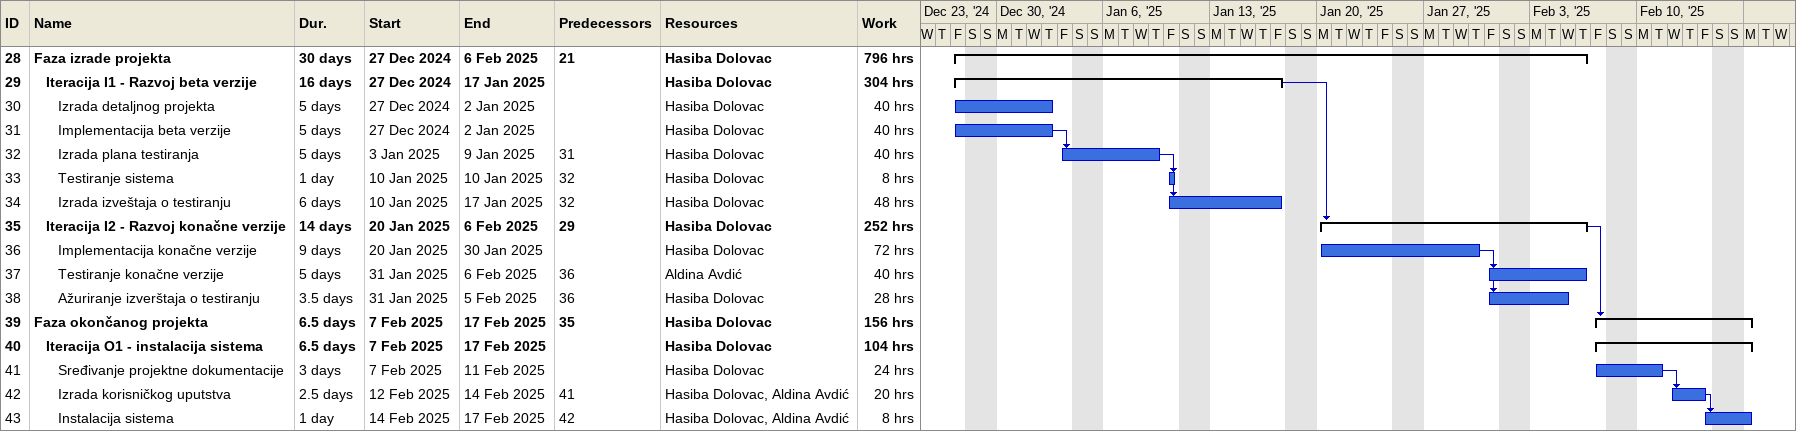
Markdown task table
| ID | Level | Task | Duration | Start | Finish | Predecessors | Resources | Work (h) |
|---|---|---|---|---|---|---|---|---|
| 28 | 1 | **Faza izrade projekta** | 30d | 2024-12-27 | 2025-02-06 | 21 | Hasiba Dolovac | 796 |
| 29 | 2 | **Iteracija I1 - Razvoj beta verzije** | 16d | 2024-12-27 | 2025-01-17 |  | Hasiba Dolovac | 304 |
| 30 | 3 | Izrada detaljnog projekta | 5d | 2024-12-27 | 2025-01-02 |  | Hasiba Dolovac | 40 |
| 31 | 3 | Implementacija beta verzije | 5d | 2024-12-27 | 2025-01-02 |  | Hasiba Dolovac | 40 |
| 32 | 3 | Izrada plana testiranja | 5d | 2025-01-03 | 2025-01-09 | 31 | Hasiba Dolovac | 40 |
| 33 | 3 | Testiranje sistema | 1d | 2025-01-10 | 2025-01-10 | 32 | Hasiba Dolovac | 8 |
| 34 | 3 | Izrada izveštaja o testiranju | 6d | 2025-01-10 | 2025-01-17 | 32 | Hasiba Dolovac | 48 |
| 35 | 2 | **Iteracija I2 - Razvoj konačne verzije** | 14d | 2025-01-20 | 2025-02-06 | 29 | Hasiba Dolovac | 252 |
| 36 | 3 | Implementacija konačne verzije | 9d | 2025-01-20 | 2025-01-30 |  | Hasiba Dolovac | 72 |
| 37 | 3 | Testiranje konačne verzije | 5d | 2025-01-31 | 2025-02-06 | 36 | Aldina Avdić | 40 |
| 38 | 3 | Ažuriranje izverštaja o testiranju | 3.5d | 2025-01-31 | 2025-02-05 | 36 | Hasiba Dolovac | 28 |
| 39 | 1 | **Faza okončanog projekta** | 6.5d | 2025-02-07 | 2025-02-17 | 35 | Hasiba Dolovac | 156 |
| 40 | 2 | **Iteracija O1 - instalacija sistema** | 6.5d | 2025-02-07 | 2025-02-17 |  | Hasiba Dolovac | 104 |
| 41 | 3 | Sređivanje projektne dokumentacije | 3d | 2025-02-07 | 2025-02-11 |  | Hasiba Dolovac | 24 |
| 42 | 3 | Izrada korisničkog uputstva | 2.5d | 2025-02-12 | 2025-02-14 | 41 | Hasiba Dolovac, Aldina Avdić | 20 |
| 43 | 3 | Instalacija sistema | 1d | 2025-02-14 | 2025-02-17 | 42 | Hasiba Dolovac, Aldina Avdić | 8 |
